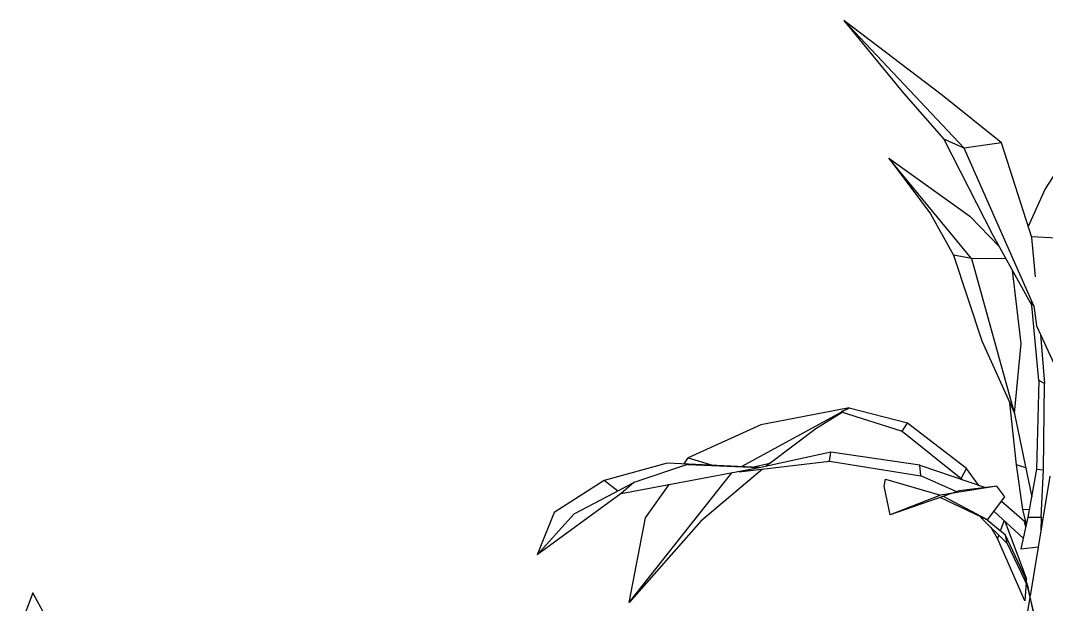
# Model space of a CAD drawing. Header units: millimetres. Extents: x 118878 to 201916, y 10986 to 20993.
# Drawn here: x 188728.9 to 188786.8, y 13891.3 to 13924.3 of the extents above; entities that cross this region are included whole.
import ezdxf

# ---------------------------------------------------------------- set-up
doc = ezdxf.new("R2010")
doc.units = ezdxf.units.MM
doc.header["$LTSCALE"] = 100
doc.layers.add('HA', color=1, linetype='Continuous')
doc.layers.add('TREE', color=83, linetype='Continuous')

# ---------------------------------------------------------------- blocks, each defined once
blk = doc.blocks.new('A$C500044CD')
at = {"layer": 'TREE', "linetype": 'ByBlock'}
for p, q in [((1.27047, 0.96606), (1.18605, 1.04512)), ((1.18605, 1.04512), (1.22844, 0.99975)), ((1.25413, 0.99975), (1.18605, 1.04512)), ((1.22844, 0.99975), (1.25689, 0.97123)), ((1.29487, 0.97123), (1.25413, 0.99975)), ((1.3514, 0.98907), (1.32552, 0.9426)), ((1.25689, 0.97123), (1.29304, 0.91001)), ((1.27047, 0.96606), (1.25689, 0.97123)), ((1.29487, 0.97123), (1.27047, 0.96606)), ((1.31873, 0.91001), (1.29487, 0.97123)), ((1.32295, 0.86509), (1.27047, 0.96606)), ((1.22147, 0.95637), (1.2512, 0.92146)), ((1.28001, 0.89371), (1.22147, 0.95637)), ((1.22147, 0.95637), (1.27707, 0.92146)), ((1.32552, 0.9426), (1.31598, 0.91728)), ((1.2512, 0.92146), (1.2679, 0.89526)), ((1.27707, 0.92146), (1.29781, 0.90252)), ((1.29304, 0.91001), (1.32167, 0.86542)), ((1.3514, 0.911), (1.31855, 0.91045)), ((1.32277, 0.88424), (1.31873, 0.91001)), ((1.2679, 0.89526), (1.29029, 0.83987)), ((1.28001, 0.89371), (1.2679, 0.89526)), ((1.30277, 0.89504), (1.28001, 0.89371)), ((1.28001, 0.89371), (1.31469, 0.79329)), ((1.31616, 0.83987), (1.30735, 0.88777)), ((1.32938, 0.8162), (1.3213, 0.86773)), ((1.3213, 0.86773), (1.32295, 0.86497)), ((1.32295, 0.86497), (1.32295, 0.86509)), ((1.32295, 0.86509), (1.32552, 0.85209)), ((1.32552, 0.85209), (1.3514, 0.80397)), ((1.32846, 0.84659), (1.33323, 0.81443)), ((1.29029, 0.83987), (1.31469, 0.79362)), ((1.31469, 0.79362), (1.31616, 0.83987)), ((1.33323, 0.81443), (1.32938, 0.8162)), ((1.32938, 0.8162), (1.33158, 0.75773)), ((1.33617, 0.75751), (1.33323, 0.81443)), ((1.31818, 0.75982), (1.31121, 0.80034)), ((1.31469, 0.79329), (1.32956, 0.73923)), ((1.13742, 0.74716), (1.20569, 0.79043)), ((1.20569, 0.79043), (1.14824, 0.77535)), ((1.18458, 0.77535), (1.20128, 0.78713)), ((1.20569, 0.79021), (1.20073, 0.78735)), ((1.20073, 0.78735), (1.24147, 0.77722)), ((1.20569, 0.79043), (1.20422, 0.78922)), ((1.24477, 0.78261), (1.20569, 0.79021)), ((1.24147, 0.77722), (1.24477, 0.78261)), ((1.28552, 0.7553), (1.24477, 0.78261)), ((1.14824, 0.77535), (1.102, 0.75068)), ((1.15577, 0.75068), (1.18458, 0.77535)), ((1.24147, 0.77722), (1.2824, 0.74848)), ((1.19559, 0.76037), (1.14898, 0.74705)), ((1.19504, 0.75442), (1.19559, 0.76037)), ((1.2545, 0.75553), (1.19559, 0.76037)), ((1.32424, 0.73064), (1.31818, 0.75982)), ((1.32442, 0.75817), (1.31818, 0.75982)), ((1.33158, 0.75773), (1.32791, 0.7258)), ((1.33158, 0.75773), (1.33617, 0.75751)), ((1.33653, 0.72635), (1.33617, 0.75751)), ((1.09961, 0.7465), (1.102, 0.75068)), ((1.102, 0.75068), (1.11815, 0.74683)), ((1.13595, 0.74352), (1.19504, 0.75442)), ((1.14439, 0.74727), (1.15577, 0.75068)), ((1.15577, 0.75068), (1.15338, 0.74826)), ((1.19504, 0.75442), (1.25579, 0.74859)), ((1.25579, 0.74859), (1.2545, 0.75553)), ((1.2545, 0.75553), (1.29873, 0.74352)), ((1.2824, 0.74848), (1.28552, 0.7553)), ((1.29432, 0.74462), (1.28552, 0.7553)), ((1.34057, 0.75365), (1.33268, 0.67404)), ((1.08823, 0.74639), (1.04749, 0.73218)), ((1.05942, 0.72436), (1.14898, 0.74738)), ((1.10163, 0.74639), (1.06713, 0.73218)), ((1.14898, 0.74738), (1.08823, 0.74639)), ((1.10163, 0.74639), (1.14898, 0.74738)), ((1.15136, 0.74628), (1.11283, 0.7095)), ((1.14898, 0.74705), (1.13595, 0.74352)), ((1.23193, 0.74022), (1.23266, 0.74484)), ((1.23266, 0.74484), (1.26937, 0.7367)), ((1.28001, 0.73945), (1.25579, 0.74859)), ((1.30607, 0.74484), (1.26937, 0.7367)), ((1.30607, 0.74484), (1.28166, 0.74022)), ((1.2824, 0.74848), (1.28295, 0.74782)), ((1.31194, 0.73813), (1.30607, 0.74484)), ((1.06915, 0.65312), (1.13118, 0.74275)), ((1.23707, 0.7215), (1.23193, 0.74022)), ((1.28166, 0.74022), (1.23707, 0.7215)), ((1.29873, 0.74352), (1.29891, 0.74341)), ((1.3013, 0.72227), (1.31194, 0.73813)), ((1.04749, 0.73218), (1.01593, 0.70917)), ((1.02914, 0.70917), (1.06713, 0.73218)), ((1.05704, 0.72591), (1.04749, 0.73218)), ((1.06713, 0.73218), (1.05942, 0.72436)), ((1.07631, 0.7095), (1.09062, 0.73229)), ((1.26937, 0.7367), (1.23707, 0.7215)), ((1.26955, 0.73504), (1.3013, 0.72227)), ((1.3013, 0.72227), (1.27138, 0.73582)), ((1.32589, 0.72271), (1.30992, 0.73493)), ((1.32864, 0.73064), (1.32424, 0.73064)), ((1.32717, 0.72095), (1.32424, 0.73064)), ((1.05942, 0.72436), (1.00657, 0.68054)), ((1.29671, 0.72392), (1.31525, 0.70763)), ((1.30552, 0.72822), (1.32571, 0.7117)), ((1.32791, 0.7258), (1.32442, 0.70476)), ((1.32791, 0.7258), (1.33653, 0.72635)), ((1.33653, 0.72635), (1.3369, 0.7171)), ((1.33763, 0.72414), (1.33672, 0.72524)), ((1.30056, 0.72238), (1.30056, 0.7226)), ((1.3013, 0.72216), (1.3013, 0.72227)), ((1.31396, 0.71302), (1.3013, 0.72216)), ((1.30882, 0.7106), (1.30405, 0.71743)), ((1.31047, 0.71556), (1.31249, 0.72249)), ((1.31286, 0.72216), (1.32938, 0.68549)), ((1.32699, 0.71919), (1.32589, 0.72271)), ((1.3369, 0.72139), (1.33745, 0.7215)), ((1.30956, 0.71269), (1.30882, 0.7106)), ((1.32938, 0.67063), (1.30882, 0.7106)), ((1.32846, 0.68627), (1.31396, 0.71302)), ((1.31525, 0.70763), (1.31396, 0.71302)), ((1.01593, 0.70917), (1.00657, 0.68054)), ((1.00657, 0.68054), (1.02914, 0.70917)), ((1.06915, 0.65312), (1.07631, 0.7095)), ((1.11283, 0.7095), (1.06915, 0.65312)), ((1.31525, 0.70763), (1.33103, 0.67955)), ((1.32442, 0.70476), (1.33598, 0.70675)), ((1.33103, 0.67955), (1.32846, 0.68627)), ((1.32938, 0.68549), (1.32938, 0.68384)), ((1.32938, 0.68241), (1.32938, 0.67063)), ((1.32993, 0.68153), (1.33837, 0.65411)), ((1.34167, 0.642), (1.33103, 0.67955)), ((1.3325, 0.67316), (1.32516, 0.60082))]:
    blk.add_line(p, q, dxfattribs=at)
at = {"layer": 'TREE'}
for p, q in [((0.6764, 0.63457), (0.66969, 0.61255)), ((0.70797, 0.58459), (0.6764, 0.63457))]:
    blk.add_line(p, q, dxfattribs=at)

msp = doc.modelspace()

# ---------------------------------------------------------------- block references
at = {"layer": 'HA', "color": 1, "ltscale": 0.1, "xscale": 85.61280000539743, "yscale": 85.61280000539743, "zscale": 85.61280000539743, "rotation": 356.3768169863728}
msp.add_blockref('A$C500044CD', (188668.333, 13841.408), dxfattribs=at)

doc.saveas('drawing.dxf')
